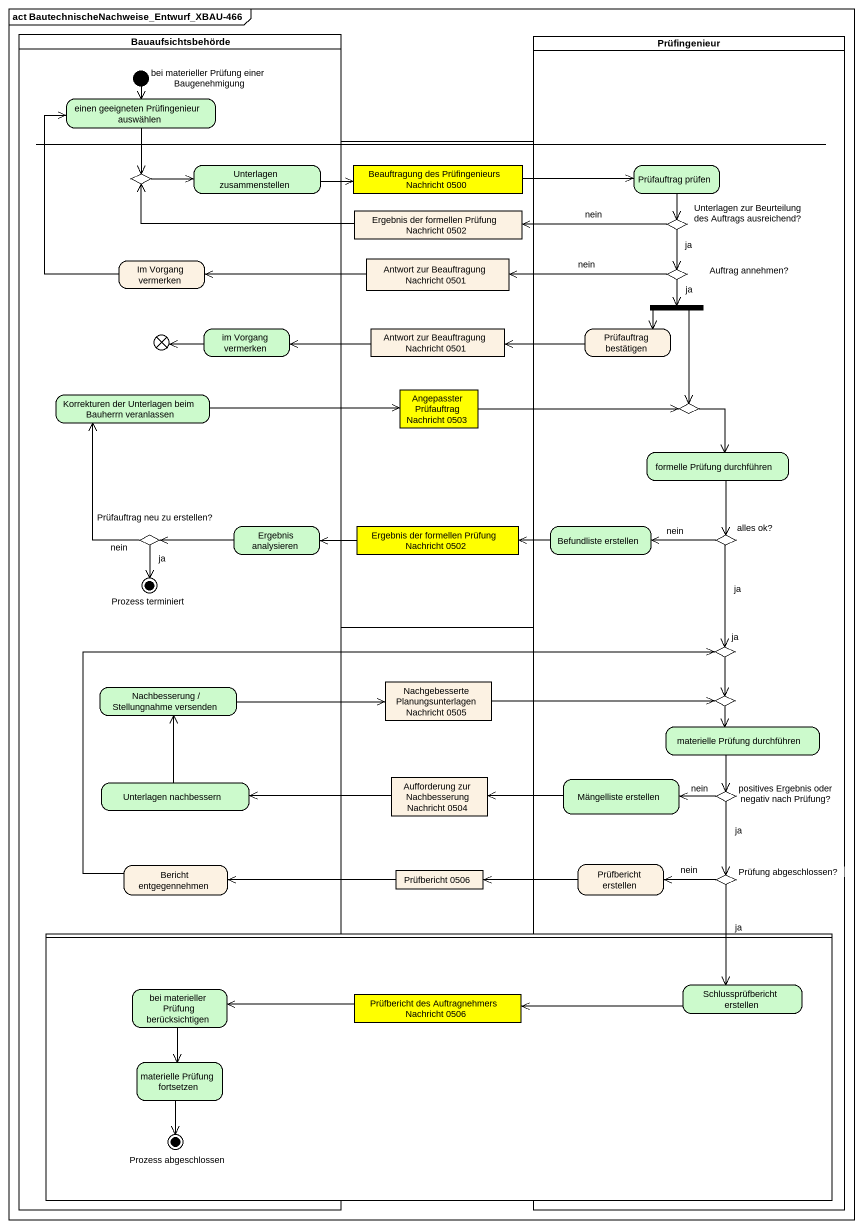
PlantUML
@startuml
mainframe act BautechnischeNachweise_Entwurf_XBAU-466
hide empty description
state Bauaufsichtsbehörde <<partition>> {
  state "einen geeigneten Prüfingenieur auswählen" as einen_geeigneten #CCFACC
  state "bei materieller Prüfung einer Baugenehmigung" as bei_materieller_Prüfung <<start>>
  state choice1 <<choice>>
  state "Unterlagen zusammenstellen" as Unterlagen_zusammenstellen #CCFACC
  state "Im Vorgang vermerken" as Im_Vorgang_vermerken
  state flowfinal1 <<end>>
  state "im Vorgang vermerken" as im_Vorgang_vermerken #CCFACC
  state "Korrekturen der Unterlagen beim Bauherrn veranlassen" as Korrekturen_der_Unterlagen #CCFACC
  state "Ergebnis analysieren" as Ergebnis_analysieren #CCFACC
  state "Prüfauftrag neu zu erstellen?" as Prüfauftrag_neu_zu_erstellen <<choice>>
  state "Prozess terminiert" as Prozess_terminiert <<end>>
  state "Nachbesserung / Stellungnahme versenden" as Nachbesserung_Stellungnahme #CCFACC
  state "Unterlagen nachbessern" as Unterlagen_nachbessern #CCFACC
  state "Bericht entgegennehmen" as Bericht_entgegennehmen
}
state Prüfingenieur <<partition>> {
  state "Prüfauftrag prüfen" as Prüfauftrag_prüfen #CCFACC
  state "Unterlagen zur Beurteilung des Auftrags ausreichend?" as Unterlagen_zur_Beurteilung <<choice>>
  state "Auftrag annehmen?" as Auftrag_annehmen <<choice>>
  state "Prüfauftrag bestätigen" as Prüfauftrag_bestätigen
  state fork1 <<fork>>
  state choice2 <<choice>>
  state "formelle Prüfung durchführen" as formelle_Prüfung_durchführen #CCFACC
  state "Befundliste erstellen" as Befundliste_erstellen #CCFACC
  state "alles ok?" as alles_ok <<choice>>
  state choice3 <<choice>>
  state choice4 <<choice>>
  state "materielle Prüfung durchführen" as materielle_Prüfung #CCFACC
  state "Mängelliste erstellen" as Mängelliste_erstellen #CCFACC
  state "positives Ergebnis oder negativ nach Prüfung?" as positives_Ergebnis_oder <<choice>>
  state "Prüfbericht erstellen" as Prüfbericht_erstellen
  state "Prüfung abgeschlossen?" as Prüfung_abgeschlossen <<choice>>
}
state " " as lane1 <<partition>> {
  state "Beauftragung des Prüfingenieurs Nachricht 0500" as Beauftragung_des <<object>> #FFFF00
  state "Ergebnis der formellen Prüfung Nachricht 0502" as Ergebnis_der_formellen <<object>>
  state "Antwort zur Beauftragung Nachricht 0501" as Antwort_zur_Beauftragung <<object>>
  state "Antwort zur Beauftragung Nachricht 0501" as Antwort_zur_Beauftragung_2 <<object>>
  state "Angepasster Prüfauftrag Nachricht 0503" as Angepasster_Prüfauftrag <<object>> #FFFF00
  state "Ergebnis der formellen Prüfung Nachricht 0502" as Ergebnis_der_formellen_2 <<object>> #FFFF00
}
state "Nachgebesserte Planungsunterlagen Nachricht 0505" as Nachgebesserte <<object>>
state "Aufforderung zur Nachbesserung Nachricht 0504" as Aufforderung_zur <<object>>
state "Prüfbericht 0506" as Prüfbericht_0506 <<object>>
state " " as lane2 <<partition>> {
  state "bei materieller Prüfung berücksichtigen" as bei_materieller_Prüfung_2 #CCFACC
  state "Prüfbericht des Auftragnehmers Nachricht 0506" as Prüfbericht_des <<object>> #FFFF00
  state "Schlussprüfbericht erstellen" as Schlussprüfbericht_erstellen #CCFACC
  state "materielle Prüfung fortsetzen" as materielle_Prüfung_2 #CCFACC
  state "Prozess abgeschlossen" as Prozess_abgeschlossen <<end>>
}
einen_geeigneten --> choice1
bei_materieller_Prüfung --> einen_geeigneten
choice1 -right-> Unterlagen_zusammenstellen
Unterlagen_zusammenstellen -right-> Beauftragung_des
Beauftragung_des -right-> Prüfauftrag_prüfen
Prüfauftrag_prüfen --> Unterlagen_zur_Beurteilung
Ergebnis_der_formellen -left-> choice1
Unterlagen_zur_Beurteilung -left-> Ergebnis_der_formellen : nein
Unterlagen_zur_Beurteilung --> Auftrag_annehmen : ja
Im_Vorgang_vermerken -up-> einen_geeigneten
Antwort_zur_Beauftragung -left-> Im_Vorgang_vermerken
Auftrag_annehmen -left-> Antwort_zur_Beauftragung : nein
Auftrag_annehmen --> fork1 : ja
im_Vorgang_vermerken -left-> flowfinal1
Antwort_zur_Beauftragung_2 -left-> im_Vorgang_vermerken
Prüfauftrag_bestätigen -left-> Antwort_zur_Beauftragung_2
fork1 --> Prüfauftrag_bestätigen
fork1 --> choice2
Korrekturen_der_Unterlagen -right-> Angepasster_Prüfauftrag
Angepasster_Prüfauftrag -right-> choice2
choice2 --> formelle_Prüfung_durchführen
formelle_Prüfung_durchführen --> alles_ok
Ergebnis_analysieren -left-> Prüfauftrag_neu_zu_erstellen
Ergebnis_der_formellen_2 -left-> Ergebnis_analysieren
Befundliste_erstellen -left-> Ergebnis_der_formellen_2
Prüfauftrag_neu_zu_erstellen -up-> Korrekturen_der_Unterlagen : nein
Prüfauftrag_neu_zu_erstellen --> Prozess_terminiert : ja
alles_ok -left-> Befundliste_erstellen : nein
alles_ok --> choice3 : ja
choice3 --> choice4 : ja
Nachgebesserte -right-> choice4
Nachbesserung_Stellungnahme -right-> Nachgebesserte
choice4 --> materielle_Prüfung
materielle_Prüfung --> positives_Ergebnis_oder
Unterlagen_nachbessern -up-> Nachbesserung_Stellungnahme
Aufforderung_zur -left-> Unterlagen_nachbessern
Mängelliste_erstellen -left-> Aufforderung_zur
positives_Ergebnis_oder -left-> Mängelliste_erstellen : nein
positives_Ergebnis_oder --> Prüfung_abgeschlossen : ja
Bericht_entgegennehmen -right-> choice3
Prüfbericht_0506 -left-> Bericht_entgegennehmen
Prüfbericht_erstellen -left-> Prüfbericht_0506
Prüfung_abgeschlossen -left-> Prüfbericht_erstellen : nein
Prüfung_abgeschlossen --> Schlussprüfbericht_erstellen : ja
bei_materieller_Prüfung_2 --> materielle_Prüfung_2
Prüfbericht_des -left-> bei_materieller_Prüfung_2
Schlussprüfbericht_erstellen -left-> Prüfbericht_des
materielle_Prüfung_2 --> Prozess_abgeschlossen
@enduml
